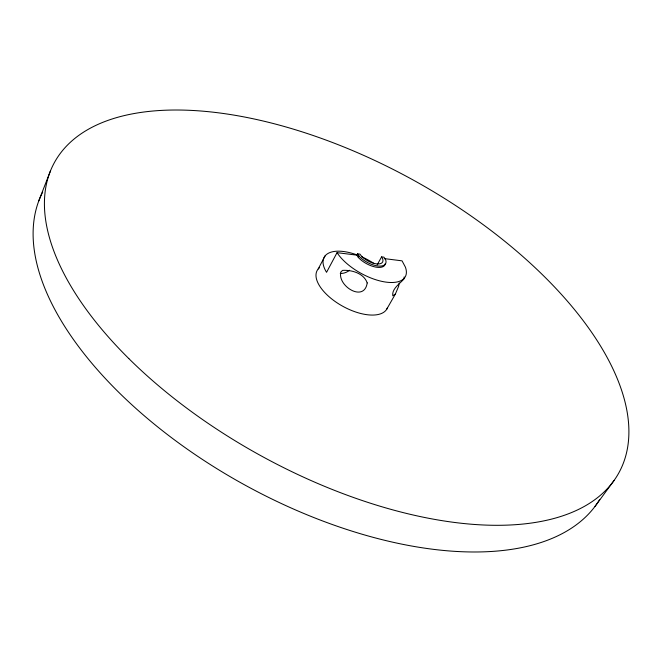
<?xml version="1.0" encoding="UTF-8"?>
<svg xmlns="http://www.w3.org/2000/svg" width="662" height="662" viewBox="0 0 662 662"><rect width="100%" height="100%" fill="white"/><g stroke="black" fill="none" stroke-linecap="round" stroke-linejoin="round"><path stroke-width="0.99" d="M399.244 282.955L398.59 286.389L395.38 294.036L386.55 309.502M38.752 200.967L50.469 170.895M318.19 268.971L325.174 255.772M385.292 263.484A16.864 7.663 28.8 0 1 375.205 266.985A16.864 7.663 28.8 0 1 358.705 257.874L356.81 255.143L337.049 252.652L326.556 272.314A40.059 18.784 28.8 0 1 356.95 254.887M356.81 255.143L357.538 253.819L359.938 254.125A13.472 6.107 28.8 0 0 376.355 263.857A13.472 6.107 28.8 0 0 381.602 256.873L383.952 257.17L385.665 259.835A16.873 7.646 28.8 0 1 377.762 265.975A16.873 7.646 28.8 0 1 359.425 256.542L357.538 253.819M358.192 257.237L358.912 255.913M377.158 264.883L381.602 256.873M595.03 506.389L614.129 480.38M395.38 294.036L392.773 295.823C391.705 288.682 399.906 283.783 404.06 278.834L404.134 276.939M384.217 258.594L402.049 260.845L405.384 267.1A40.415 18.37 28.8 0 1 382.164 281.441A40.415 18.37 28.8 0 1 337.049 252.652M599.731 499.421A318.157 161.619 28.8 0 1 243.815 484.435A318.157 161.619 28.8 0 1 42.716 192.013M387.469 307.739A39.819 19.057 28.8 0 1 340.839 305.174A39.819 19.057 28.8 0 1 319.398 267.762M361.576 256.748A40.059 18.784 28.8 0 1 374.071 263.542M349.544 270.262A10.195 6.885 -32.7 0 1 340.251 273.365M367.203 282.914C364.307 302.981 336.975 285.885 340.897 271.892L342.635 270.386C351.787 269.79 363.943 273.348 367.203 282.914M128.825 358.589A322.055 157.482 28.8 0 0 618.498 473.496A322.055 157.482 28.8 0 0 262.665 120.898A322.055 157.482 28.8 0 0 128.825 358.589"/></g></svg>
